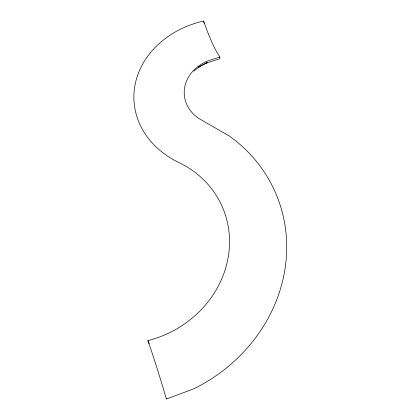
<?xml version="1.0" encoding="UTF-8"?>
<svg xmlns="http://www.w3.org/2000/svg" width="420" height="420" viewBox="0 0 420 420"><rect width="100%" height="100%" fill="white"/><g stroke="black" fill="none" stroke-linecap="round" stroke-linejoin="round"><path stroke-width="0.63" d="M193.83 71.138L200.035 66.329L207.181 62.606L198.503 67.142L200.035 66.329M166.357 399L193.505 388.936A160.493 146.612 -25.3 0 0 229.105 135.881L198.292 118.183A41.302 34.466 -3.7 0 1 207.779 60.9L219.907 57.01A61.498 11.282 74 0 1 203.632 21A92.237 77.086 -3.6 0 0 134.846 85.958A92.237 77.086 -3.6 0 0 178.962 162.587A103.073 93.928 -24.7 0 1 228.186 257.376A103.073 93.928 -24.7 0 1 147.94 340.631A78.335 4.373 71.9 0 1 166.357 399A32.786 1.67 71.8 0 0 166.362 398.244M206.115 63.173L218.521 59.188A25.856 4.546 73.4 0 0 219.912 57.031M147.929 340.604A32.786 1.67 71.8 0 1 149.221 343.739M204.036 23.294A25.856 4.546 73.4 0 1 203.621 20.989"/></g></svg>
